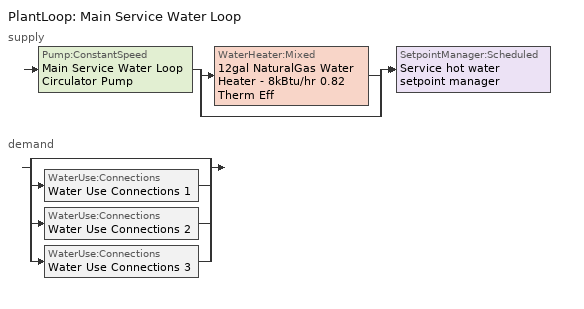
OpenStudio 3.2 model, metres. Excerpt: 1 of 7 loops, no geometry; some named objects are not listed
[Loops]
PlantLoop 'Main Service Water Loop'
 supply: Pump:ConstantSpeed 'Main Service Water Loop Circulator Pump' > split
  | WaterHeater:Mixed '12gal NaturalGas Water Heater - 8kBtu/hr 0.82 Therm Eff'
  | bypass
  join > SetpointManager:Scheduled 'Service hot water setpoint manager'
 demand: split
  | bypass
  | WaterUse:Connections 'Water Use Connections 1'
  | WaterUse:Connections 'Water Use Connections 2'
  | WaterUse:Connections 'Water Use Connections 3'
[PlantLoop]
Main Service Water Loop: Glycol Concentration=0; Maximum Loop Temperature {C}=60; Minimum Loop Temperature {C}=10; Plant Loop Volume {m3}=Autocalculate; Load Distribution Scheme=Optimal
[Sizing:Plant]
Main Service Water Loop: Loop Type=Heating; Design Loop Exit Temperature {C}=60; Loop Design Temperature Difference {deltaC}=5; Sizing Option=NonCoincident; Zone Timesteps in Averaging Window=1; Coincident Sizing Factor Mode=None
[SetpointManager:Scheduled]
Service hot water setpoint manager: Control Variable=Temperature; Schedule=Service Water Loop Temp - 140F
[Pump:ConstantSpeed]
Main Service Water Loop Circulator Pump: Rated Flow Rate {m3/s}=autosize; Rated Pump Head {Pa}=1244.8; Rated Power Consumption {W}=autosize; Motor Efficiency=0.7; Fraction of Motor Inefficiencies to Fluid Stream=0; Pump Control Type=Intermittent; Design Power Sizing Method=PowerPerFlowPerPressure; Design Electric Power per Unit Flow Rate {W/(m3/s)}=348701.1; Design Shaft Power per Unit Flow Rate per Unit Head {W-s/m3-Pa}=1.28205
[WaterHeater:Mixed]
12gal NaturalGas Water Heater - 8kBtu/hr 0.82 Therm Eff: Tank Volume {m3}=0.0460675; Setpoint Temperature Schedule=Service Water Loop Temp - 140F; Deadband Temperature Difference {deltaC}=2; Maximum Temperature Limit {C}=60; Heater Control Type=Cycle; Heater Maximum Capacity {W}=2407.03; Heater Fuel Type=NaturalGas; Heater Thermal Efficiency=0.82; Part Load Factor Curve=SWH-EFFFPLR-NECB2011; Off Cycle Parasitic Fuel Consumption Rate {W}=12.4494; Off Cycle Parasitic Fuel Type=NaturalGas; Off Cycle Parasitic Heat Fraction to Tank=0.8; On Cycle Parasitic Fuel Consumption Rate {W}=12.4494; On Cycle Parasitic Fuel Type=NaturalGas; On Cycle Parasitic Heat Fraction to Tank=0; Ambient Temperature Indicator=Schedule; Ambient Temperature Schedule=Water Heater Ambient Temp Schedule - 70.0f; Off Cycle Loss Coefficient to Ambient Temperature {W/K}=0.475338; On Cycle Loss Coefficient to Ambient Temperature {W/K}=0.475338; Use Side Effectiveness=1; Source Side Effectiveness=1; Use Side Design Flow Rate {m3/s}=autosize; Source Side Design Flow Rate {m3/s}=autosize; Indirect Water Heating Recovery Time {hr}=1.5; Source Side Flow Control Mode=IndirectHeatPrimarySetpoint
[WaterHeater:Sizing]
12gal NaturalGas Water Heater - 8kBtu/hr 0.82 Therm Eff: Design Mode=PeakDraw; Time Storage Can Meet Peak Draw {hr}=0.538503; Time for Tank Recovery {hr}=0; Nominal Tank Volume for Autosizing Plant Connections {m3}=1
[WaterUse:Connections] Drain Water Heat Exchanger Type=None; Drain Water Heat Exchanger Destination=Plant
Name | Water Use Equipment Name 1
Water Use Connections 1 | Core_retail Service Water Use 0.18gal/min
Water Use Connections 2 | Front_retail Service Water Use 0.02gal/min
Water Use Connections 3 | Point_of_sale Service Water Use 0.02gal/min
[WaterUse:Equipment:Definition]
Name | Peak Flow Rate {m3/s} | Target Temperature Schedule | Sensible Fraction Schedule | Latent Fraction Schedule
Core_retail Service Water Use Def 0.18gal/min | 1.13341e-05 | Schedule Ruleset 5 | Schedule Ruleset 3 | Schedule Ruleset 4
Front_retail Service Water Use Def 0.02gal/min | 1.06798e-06 | Schedule Ruleset 8 | Schedule Ruleset 6 | Schedule Ruleset 7
Point_of_sale Service Water Use Def 0.02gal/min | 1.06798e-06 | Schedule Ruleset 11 | Schedule Ruleset 9 | Schedule Ruleset 10
[WaterUse:Equipment] Flow Rate Fraction Schedule=NECB-C-Service Water Heating
Name | Water Use Equipment Definition | Space
Core_retail Service Water Use 0.18gal/min | Core_retail Service Water Use Def 0.18gal/min | Core_Retail
Front_retail Service Water Use 0.02gal/min | Front_retail Service Water Use Def 0.02gal/min | Front_Retail
Point_of_sale Service Water Use 0.02gal/min | Point_of_sale Service Water Use Def 0.02gal/min | Point_Of_Sale
[Schedule:Ruleset]
Name | Default Day Schedule
Service Water Loop Temp - 140F | Service Water Loop Temp - 140F Default
Water Heater Ambient Temp Schedule - 70.0f | Water Heater Ambient Temp Schedule - 70.0f Default
Schedule Ruleset 3 | Schedule Day 5
Schedule Ruleset 4 | Schedule Day 6
Schedule Ruleset 5 | Schedule Day 7
NECB-C-Service Water Heating | NECB-C-Service Water Heating Default
Schedule Ruleset 6 | Schedule Day 8
Schedule Ruleset 7 | Schedule Day 9
Schedule Ruleset 8 | Schedule Day 10
Schedule Ruleset 9 | Schedule Day 11
Schedule Ruleset 10 | Schedule Day 12
Schedule Ruleset 11 | Schedule Day 13
[Schedule:Day]
Service Water Loop Temp - 140F Default; Schedule Day 7; Schedule Day 10; Schedule Day 13: 24, 0, 60
Water Heater Ambient Temp Schedule - 70.0f Default: 24, 0, 21.1111
Schedule Day 5; Schedule Day 8; Schedule Day 11: 24, 0, 0.2
Schedule Day 6; Schedule Day 9; Schedule Day 12: 24, 0, 0.05
NECB-C-Service Water Heating Default; NECB-C-Service Water Heating Default|Wkdy Day: 8, 0, 0.05, 9, 0, 0.1, 10, 0, 0.2, 11, 0, 0.3, 12, 0, 0.4, 16, 0, 0.8, 17, 0, 0.6, 18, 0, 0.4, 19, 0, 0.3, 21, 0, 0.2, 24, 0, 0.05
NECB-C-Service Water Heating Sat Day: 8, 0, 0.05, 9, 0, 0.1, 10, 0, 0.2, 11, 0, 0.3, 12, 0, 0.5, 16, 0, 0.9, 17, 0, 0.7, 18, 0, 0.5, 19, 0, 0.3, 21, 0, 0.2, 24, 0, 0.05
NECB-C-Service Water Heating Sun|Hol Day: 8, 0, 0.05, 9, 0, 0.1, 10, 0, 0.2, 11, 0, 0.3, 12, 0, 0.5, 17, 0, 0.9, 18, 0, 0.5, 19, 0, 0.3, 24, 0, 0.05
[Schedule:Rule] Schedule Ruleset=NECB-C-Service Water Heating; Date Specification Type=DateRange; Start Month=1; Start Day=1; End Month=12; End Day=31
Name | Rule Order | Day Schedule | Apply Monday | Apply Tuesday | Apply Wednesday | Apply Thursday | Apply Friday | Apply Saturday | Apply Sunday
Schedule Rule 35 | 2 | NECB-C-Service Water Heating Default|Wkdy Day | Yes | Yes | Yes | Yes | Yes
Schedule Rule 36 | 1 | NECB-C-Service Water Heating Sat Day |  |  |  |  |  | Yes
Schedule Rule 37 | 0 | NECB-C-Service Water Heating Sun|Hol Day |  |  |  |  |  |  | Yes
[Curve:Cubic]
SWH-EFFFPLR-NECB2011: Coefficient1 Constant=0.7576; Coefficient2 x=1.0071; Coefficient3 x**2=-1.4443; Coefficient4 x**3=0.6844; Minimum Value of x=0; Maximum Value of x=1
